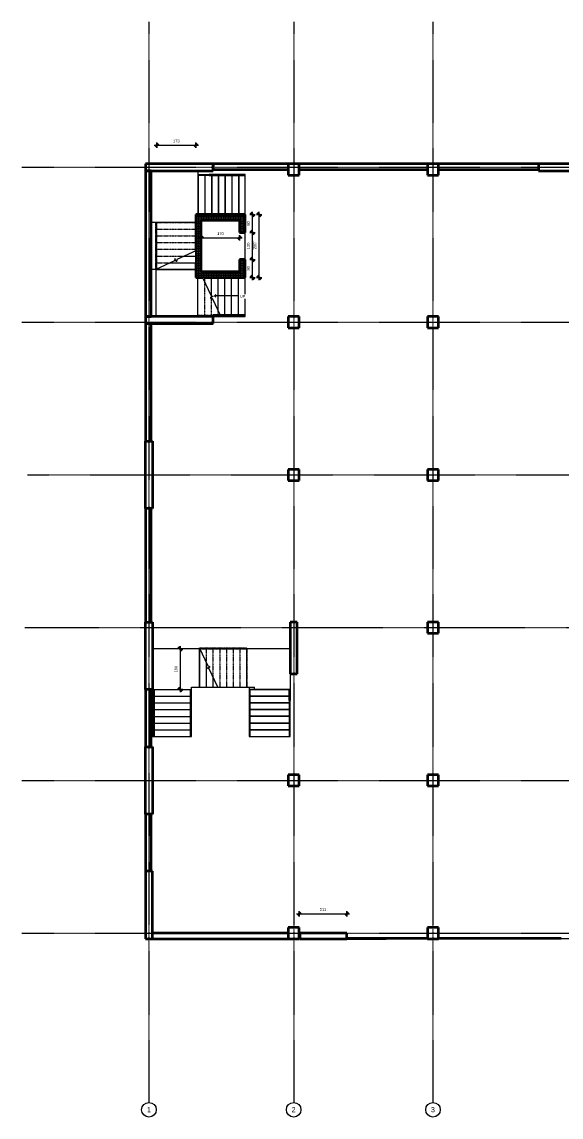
# Model space of a CAD drawing. Header units: millimetres. Extents: x -23378 to 32018, y -24665 to 24107.
# Drawn here: x -23378 to 616, y -24665 to 24107 of the extents above; entities that cross this region are included whole.
import ezdxf

# ---------------------------------------------------------------- set-up
doc = ezdxf.new("R2010")
doc.units = ezdxf.units.MM
doc.linetypes.add('Grid Line', pattern=[22.225, 12.7, -3.175, 3.175, -3.175])
doc.linetypes.add('Overhead', pattern=[3.96875, 2.38125, -1.5875])
for name, color, linetype, lineweight in [('A-ANNO-DIMS', 211, 'Continuous', 9), ('A-ANNO-DIMS-50', 211, 'Continuous', 9), ('A-COLS', 52, 'Continuous', 18), ('A-FLOR', 192, 'Continuous', 18), ('A-FLOR-HRAL', 11, 'Continuous', 18), ('A-GLAZ-CURT', 52, 'Continuous', 18), ('A-WALL', 113, 'Continuous', 18), ('A-WALL-PATT', 111, 'Continuous', 35), ('I-WALL', 2, 'Continuous', 18), ('S-GRID', 1, 'Continuous', 9), ('S-GRID-IDEN', 1, 'Continuous', 9), ('S-STRS', 31, 'Continuous', 18), ('S-STRS-ANNO', 31, 'Continuous', 18), ('S-STRS-IDEN', 31, 'Continuous', 18), ('S-STRS-MBND', 31, 'Overhead', 18)]:
    doc.layers.add(name, color=color, linetype=linetype, lineweight=lineweight)
doc.styles.add('Arial', font='arial.ttf', dxfattribs={"height": 125})
doc.styles.add('Arial_1', font='arial.ttf', dxfattribs={"height": 225})
doc.dimstyles.new('Diagonal_-_2_5mm_Arial', dxfattribs={"dimscale": 304.8, "dimtxt": 127.532425, "dimasz": 0.492126, "dimexe": 0.393701, "dimexo": 0.0625, "dimgap": 0.287073, "dimtad": 1, "dimdec": 0, "dimlfac": 0.1, "dimzin": 0, "dimdsep": 46, "dimtxsty": 'Arial', "dimblk1": 'OBLIQUE', "dimblk2": 'OBLIQUE', "dimsah": 1, "dimcen": 0.09, "dimdle": 0.393701, "dimazin": 0, "dimtfac": 1, "dimtdec": 4, "dimtix": 1, "dimtmove": 0, "dimatfit": 3, "dimfxl": 0.393701, "dimfxlon": 1, "dimtvp": 1, "dimtfill": 1, "dimtolj": 1, "dimtzin": 0, "dimarcsym": 2})
pattern_1 = [(0, (0, 0), (0, 75), []), (90, (0, 0), (-75, 5e-15), [])]

# ---------------------------------------------------------------- blocks, each defined once
blk = doc.blocks.new('Top Rail Type - Top Rail_Internal_-365297-Bodrumi')
at = {"layer": 'A-FLOR-HRAL'}
for p, q in [((-14874, 11081), (-14874, 11031)), ((-14874, 11081), (-13444, 11081)), ((-14874, 11031), (-13444, 11031)), ((-13444, 11031), (-13444, 11081))]:
    blk.add_line(p, q, dxfattribs=at)
blk = doc.blocks.new('Assembled Stair - ___-366060-Bodrumi')
at = {"layer": 'S-STRS'}
for p, q in [((-15544, 17311), (-15050, 17311)), ((-15050, 17261), (-15544, 17261)), ((-15050, 17311), (-15050, 17261)), ((-13444, 17311), (-15050, 17311)), ((-15050, 17261), (-13444, 17261)), ((-13444, 17261), (-13444, 17311))]:
    blk.add_line(p, q, dxfattribs=at)
blk = doc.blocks.new('Assembled Stair - Run_Internal_-366017-Bodrumi')
at = {"layer": 'S-STRS'}
for p, q in [((-15532, 17261), (-15544, 17261)), ((-15532, 17261), (-15532, 15531)), ((-15244, 17261), (-15244, 15531)), ((-15244, 17261), (-15244, 15531)), ((-15232, 17261), (-15232, 15531)), ((-14944, 17261), (-14944, 15531)), ((-14944, 17261), (-14944, 15531)), ((-14932, 17261), (-14932, 15531)), ((-14644, 17261), (-14644, 15531)), ((-14644, 17261), (-14644, 15531)), ((-14632, 17261), (-14632, 15531)), ((-14344, 17261), (-14344, 15531)), ((-14344, 17261), (-14344, 15531)), ((-14332, 17261), (-14332, 15531)), ((-14044, 17261), (-14044, 15531)), ((-14044, 17261), (-14044, 15531)), ((-14032, 17261), (-14032, 15531)), ((-13744, 17261), (-13744, 15531)), ((-13744, 17261), (-13744, 15531)), ((-13732, 17261), (-13732, 15531)), ((-15544, 15531), (-15532, 15531)), ((-15244, 15531), (-15532, 15531)), ((-15244, 15531), (-15232, 15531)), ((-14944, 15531), (-15232, 15531)), ((-14944, 15531), (-14932, 15531)), ((-14644, 15531), (-14932, 15531)), ((-14644, 15531), (-14632, 15531)), ((-14344, 15531), (-14632, 15531)), ((-14344, 15531), (-14332, 15531)), ((-14044, 15531), (-14332, 15531)), ((-14044, 15531), (-14032, 15531)), ((-13744, 15531), (-14032, 15531)), ((-13744, 15531), (-13732, 15531)), ((-13444, 15531), (-13732, 15531))]:
    blk.add_line(p, q, dxfattribs=at)
blk = doc.blocks.new('Assembled Stair - ___-366016-Bodrumi')
blk.add_blockref('Assembled Stair - Run_Internal_-366017-Bodrumi', (0, 0))
blk = doc.blocks.new('Non-Monolithic Run - Run_Internal_-366017-Bodrumi')
at = {"layer": 'S-STRS'}
for p, q in [((-15532, 17261), (-15544, 17261)), ((-15532, 17261), (-15532, 15531)), ((-15244, 17261), (-15244, 15531)), ((-15244, 17261), (-15244, 15531)), ((-15232, 17261), (-15232, 15531)), ((-14944, 17261), (-14944, 15531)), ((-14944, 17261), (-14944, 15531)), ((-14932, 17261), (-14932, 15531)), ((-14644, 17261), (-14644, 15531)), ((-14644, 17261), (-14644, 15531)), ((-14632, 17261), (-14632, 15531)), ((-14344, 17261), (-14344, 15531)), ((-14344, 17261), (-14344, 15531)), ((-14332, 17261), (-14332, 15531)), ((-14044, 17261), (-14044, 15531)), ((-14044, 17261), (-14044, 15531)), ((-14032, 17261), (-14032, 15531)), ((-13744, 17261), (-13744, 15531)), ((-13744, 17261), (-13744, 15531)), ((-13732, 17261), (-13732, 15531)), ((-15544, 15531), (-15532, 15531)), ((-15244, 15531), (-15532, 15531)), ((-15244, 15531), (-15232, 15531)), ((-14944, 15531), (-15232, 15531)), ((-14944, 15531), (-14932, 15531)), ((-14644, 15531), (-14932, 15531)), ((-14644, 15531), (-14632, 15531)), ((-14344, 15531), (-14632, 15531)), ((-14344, 15531), (-14332, 15531)), ((-14044, 15531), (-14332, 15531)), ((-14044, 15531), (-14032, 15531)), ((-13744, 15531), (-14032, 15531)), ((-13744, 15531), (-13732, 15531)), ((-13444, 15531), (-13732, 15531))]:
    blk.add_line(p, q, dxfattribs=at)
blk = doc.blocks.new('Assembled Stair - ___-371876-Bodrumi')
at = {"layer": 'S-STRS'}
for p, q in [((-11485, -6112), (-11485, -5618)), ((-11435, -5618), (-11435, -6112)), ((-11435, -6112), (-11485, -6112)), ((-11485, -6112), (-11485, -7718)), ((-11435, -7718), (-11435, -6112)), ((-11485, -7718), (-11435, -7718))]:
    blk.add_line(p, q, dxfattribs=at)
blk = doc.blocks.new('Assembled Stair - Run_Internal_-371859-Bodrumi')
at = {"layer": 'S-STRS'}
for p, q in [((-13215, -5618), (-13215, -5631)), ((-13025, -5618), (-13215, -5618)), ((-11485, -5631), (-13215, -5631)), ((-13215, -5918), (-13215, -5631)), ((-11485, -5631), (-11485, -5618)), ((-11485, -5918), (-13215, -5918)), ((-13215, -5918), (-13215, -5931)), ((-11485, -5918), (-13215, -5918)), ((-11485, -5931), (-13215, -5931)), ((-13215, -6218), (-13215, -5931)), ((-11485, -6218), (-13215, -6218)), ((-13215, -6218), (-13215, -6231)), ((-11485, -6218), (-13215, -6218)), ((-11485, -6231), (-13215, -6231)), ((-13215, -6518), (-13215, -6231)), ((-11485, -6518), (-13215, -6518)), ((-13215, -6518), (-13215, -6531)), ((-11485, -6518), (-13215, -6518)), ((-11485, -6531), (-13215, -6531)), ((-13215, -6818), (-13215, -6531)), ((-11485, -6818), (-13215, -6818)), ((-13215, -6818), (-13215, -6831)), ((-11485, -6818), (-13215, -6818)), ((-11485, -6831), (-13215, -6831)), ((-13215, -7118), (-13215, -6831)), ((-11485, -7118), (-13215, -7118)), ((-13215, -7118), (-13215, -7131)), ((-11485, -7118), (-13215, -7118)), ((-11485, -7131), (-13215, -7131)), ((-13215, -7418), (-13215, -7131)), ((-11485, -7418), (-13215, -7418)), ((-13215, -7418), (-13215, -7431)), ((-11485, -7418), (-13215, -7418)), ((-11485, -7431), (-13215, -7431)), ((-13215, -7718), (-13215, -7431))]:
    blk.add_line(p, q, dxfattribs=at)
blk = doc.blocks.new('Assembled Stair - ___-371858-Bodrumi')
blk.add_blockref('Assembled Stair - Run_Internal_-371859-Bodrumi', (0, 0))
blk = doc.blocks.new('Non-Monolithic Run - Run_Internal_-371859-Bodrumi')
at = {"layer": 'S-STRS'}
for p, q in [((-13215, -5618), (-13215, -5631)), ((-13025, -5618), (-13215, -5618)), ((-11485, -5631), (-13215, -5631)), ((-13215, -5918), (-13215, -5631)), ((-11485, -5631), (-11485, -5618)), ((-11485, -5918), (-13215, -5918)), ((-13215, -5918), (-13215, -5931)), ((-11485, -5918), (-13215, -5918)), ((-11485, -5931), (-13215, -5931)), ((-13215, -6218), (-13215, -5931)), ((-11485, -6218), (-13215, -6218)), ((-13215, -6218), (-13215, -6231)), ((-11485, -6218), (-13215, -6218)), ((-11485, -6231), (-13215, -6231)), ((-13215, -6518), (-13215, -6231)), ((-11485, -6518), (-13215, -6518)), ((-13215, -6518), (-13215, -6531)), ((-11485, -6518), (-13215, -6518)), ((-11485, -6531), (-13215, -6531)), ((-13215, -6818), (-13215, -6531)), ((-11485, -6818), (-13215, -6818)), ((-13215, -6818), (-13215, -6831)), ((-11485, -6818), (-13215, -6818)), ((-11485, -6831), (-13215, -6831)), ((-13215, -7118), (-13215, -6831)), ((-11485, -7118), (-13215, -7118)), ((-13215, -7118), (-13215, -7131)), ((-11485, -7118), (-13215, -7118)), ((-11485, -7131), (-13215, -7131)), ((-13215, -7418), (-13215, -7131)), ((-11485, -7418), (-13215, -7418)), ((-13215, -7418), (-13215, -7431)), ((-11485, -7418), (-13215, -7418)), ((-11485, -7431), (-13215, -7431)), ((-13215, -7718), (-13215, -7431))]:
    blk.add_line(p, q, dxfattribs=at)
blk = doc.blocks.new('M_Rectangular Column - 300x30-366921-Bodrumi')
at = {"layer": 'A-COLS', "lineweight": 35}
for p, q in [((1500, 150), (-1500, 150)), ((-1500, 150), (-1500, -150)), ((1500, -150), (1500, 150)), ((-1500, -150), (1500, -150))]:
    blk.add_line(p, q, dxfattribs=at)
blk = doc.blocks.new('M_Rectangular Column - 300x30-366927-Bodrumi')
at = {"layer": 'A-COLS', "lineweight": 35}
for p, q in [((-1500, 150), (1500, 150)), ((-1500, -150), (-1500, 150)), ((1500, 150), (1500, -150)), ((1500, -150), (-1500, -150))]:
    blk.add_line(p, q, dxfattribs=at)
blk = doc.blocks.new('M_Rectangular Column - 50x50-366923-Bodrumi')
at = {"layer": 'A-COLS', "lineweight": 35}
for p, q in [((250, 250), (-250, 250)), ((-250, 250), (-250, -250)), ((250, -250), (250, 250)), ((-250, -250), (250, -250))]:
    blk.add_line(p, q, dxfattribs=at)
blk = doc.blocks.new('M_Rectangular Column - 230x30-366926-Bodrumi')
at = {"layer": 'A-COLS', "lineweight": 35}
for p, q in [((1150, 150), (-1150, 150)), ((-1150, 150), (-1150, -150)), ((1150, -150), (1150, 150)), ((-1150, -150), (1150, -150))]:
    blk.add_line(p, q, dxfattribs=at)
blk = doc.blocks.new('System Panel - Glazed-370503-Bodrumi')
at = {"layer": 'A-GLAZ-CURT', "lineweight": 25}
for p, q in [((915, 49), (-915, 49)), ((-915, 24), (915, 24)), ((915, 24), (915, 49))]:
    blk.add_line(p, q, dxfattribs=at)
blk = doc.blocks.new('System Panel - Glazed-V1-Bodrumi')
at = {"layer": 'A-GLAZ-CURT', "lineweight": 25}
for p, q in [((915, 49), (-915, 49)), ((-915, 49), (-915, 24)), ((-915, 24), (915, 24)), ((915, 24), (915, 49))]:
    blk.add_line(p, q, dxfattribs=at)
blk = doc.blocks.new('System Panel - Glazed-370507-Bodrumi')
at = {"layer": 'A-GLAZ-CURT', "lineweight": 25}
for p, q in [((895, 49), (-895, 49)), ((-895, 49), (-895, 25)), ((-895, 25), (895, 25))]:
    blk.add_line(p, q, dxfattribs=at)
blk = doc.blocks.new('System Panel - Glazed-370508-Bodrumi')
at = {"layer": 'A-GLAZ-CURT', "lineweight": 25}
for p, q in [((880, 50), (-880, 50)), ((-880, 50), (-880, 25)), ((-880, 25), (880, 25)), ((880, 25), (880, 50))]:
    blk.add_line(p, q, dxfattribs=at)
blk = doc.blocks.new('Top Rail Type - Top Rail_Internal_-371806-Bodrumi')
at = {"layer": 'A-FLOR-HRAL'}
for p, q in [((-17525, -5618), (-17475, -5618)), ((-17525, -7718), (-17525, -5618)), ((-17475, -7718), (-17475, -5618)), ((-17525, -7718), (-17475, -7718))]:
    blk.add_line(p, q, dxfattribs=at)
blk = doc.blocks.new('Top Rail Type - Top Rail_Internal_-372436-Bodrumi')
at = {"layer": 'A-FLOR-HRAL'}
for p, q in [((-15876, -5618), (-15826, -5618)), ((-15876, -7718), (-15876, -5618)), ((-15826, -7718), (-15826, -5618)), ((-15876, -7718), (-15826, -7718))]:
    blk.add_line(p, q, dxfattribs=at)
blk = doc.blocks.new('Grid - M_Grid Head - Circle-24584-Bodrumi')
at = {"layer": 'S-GRID-IDEN'}
blk.add_circle((0, 0), 6.5, dxfattribs=at)
blk = doc.blocks.new('DIMBLOCK1-Bodrumi')
at = {"layer": 'A-ANNO-DIMS-50'}
for p, q in [((-15514, 14487), (-13574, 14487)), ((-15394, 14607), (-15394, 14367)), ((-15394, 14487), (-15394, 14607)), ((-13694, 14607), (-13694, 14367)), ((-13694, 14487), (-13694, 14607))]:
    blk.add_line(p, q, dxfattribs=at)
at = {"layer": 'A-ANNO-DIMS-50', "lineweight": 35}
for p, q in [((-15394, 14487), (-15469, 14412)), ((-15394, 14487), (-15319, 14562)), ((-13694, 14487), (-13769, 14412)), ((-13694, 14487), (-13619, 14562))]:
    blk.add_line(p, q, dxfattribs=at)
at = {"layer": 'A-ANNO-DIMS-50', "color": 0, "insert": (-14689, 14737), "char_height": 125, "width": 346.1, "attachment_point": 1, "line_spacing_factor": 0.941778, "style": 'Arial', "bg_fill": 3, "box_fill_scale": 1.25, "bg_fill_color": 256, "bg_fill_true_color": 13158600, "bg_fill_transparency": 0}
blk.add_mtext('170', dxfattribs=at)
blk = doc.blocks.new('_Oblique')
at = {"color": 0, "linetype": 'ByBlock', "lineweight": -2}
blk.add_line((-0.5, -0.5), (0.5, 0.5), dxfattribs=at)
blk = doc.blocks.new('DIMBLOCK2-Bodrumi')
at = {"layer": 'A-ANNO-DIMS-50'}
for p, q in [((-12821, 12611), (-12821, 15651)), ((-12941, 15531), (-12701, 15531)), ((-12821, 15531), (-12941, 15531)), ((-12941, 12731), (-12701, 12731)), ((-12821, 12731), (-12941, 12731))]:
    blk.add_line(p, q, dxfattribs=at)
at = {"layer": 'A-ANNO-DIMS-50', "lineweight": 35}
for p, q in [((-12821, 15531), (-12896, 15606)), ((-12821, 15531), (-12746, 15456)), ((-12821, 12731), (-12896, 12806)), ((-12821, 12731), (-12746, 12656))]:
    blk.add_line(p, q, dxfattribs=at)
at = {"layer": 'A-ANNO-DIMS-50', "color": 0, "insert": (-13071, 13986), "char_height": 125, "width": 346.1, "attachment_point": 1, "rotation": 90, "line_spacing_factor": 0.941778, "style": 'Arial', "bg_fill": 3, "box_fill_scale": 1.25, "bg_fill_color": 256, "bg_fill_true_color": 13158600, "bg_fill_transparency": 0}
blk.add_mtext('280', dxfattribs=at)
blk = doc.blocks.new('DIMBLOCK3-Bodrumi')
at = {"layer": 'A-ANNO-DIMS-50'}
for p, q in [((-13232, 13531), (-12992, 13531)), ((-13112, 13531), (-13232, 13531)), ((-13112, 12611), (-13112, 13531)), ((-13232, 12731), (-12992, 12731)), ((-13112, 12731), (-13232, 12731))]:
    blk.add_line(p, q, dxfattribs=at)
at = {"layer": 'A-ANNO-DIMS-50', "lineweight": 35}
for p, q in [((-13112, 13531), (-13187, 13606)), ((-13112, 13531), (-13037, 13456)), ((-13112, 12731), (-13187, 12806)), ((-13112, 12731), (-13037, 12656))]:
    blk.add_line(p, q, dxfattribs=at)
at = {"layer": 'A-ANNO-DIMS-50', "color": 0, "insert": (-13362, 13035), "char_height": 125, "width": 230.74, "attachment_point": 1, "rotation": 90, "line_spacing_factor": 0.941778, "style": 'Arial', "bg_fill": 3, "box_fill_scale": 1.25, "bg_fill_color": 256, "bg_fill_true_color": 13158600, "bg_fill_transparency": 0}
blk.add_mtext('80', dxfattribs=at)
blk = doc.blocks.new('DIMBLOCK4-Bodrumi')
at = {"layer": 'A-ANNO-DIMS-50'}
for p, q in [((-13232, 14731), (-12992, 14731)), ((-13112, 14731), (-13232, 14731)), ((-13112, 13531), (-13112, 14731)), ((-13232, 13531), (-12992, 13531)), ((-13112, 13531), (-13232, 13531))]:
    blk.add_line(p, q, dxfattribs=at)
at = {"layer": 'A-ANNO-DIMS-50', "lineweight": 35}
for p, q in [((-13112, 14731), (-13187, 14806)), ((-13112, 14731), (-13037, 14656)), ((-13112, 13531), (-13187, 13606)), ((-13112, 13531), (-13037, 13456))]:
    blk.add_line(p, q, dxfattribs=at)
at = {"layer": 'A-ANNO-DIMS-50', "color": 0, "insert": (-13362, 13986), "char_height": 125, "width": 346.1, "attachment_point": 1, "rotation": 90, "line_spacing_factor": 0.941778, "style": 'Arial', "bg_fill": 3, "box_fill_scale": 1.25, "bg_fill_color": 256, "bg_fill_true_color": 13158600, "bg_fill_transparency": 0}
blk.add_mtext('120', dxfattribs=at)
blk = doc.blocks.new('DIMBLOCK5-Bodrumi')
at = {"layer": 'A-ANNO-DIMS-50'}
for p, q in [((-13112, 14731), (-13112, 15651)), ((-13232, 15531), (-12992, 15531)), ((-13112, 15531), (-13232, 15531)), ((-13232, 14731), (-12992, 14731)), ((-13112, 14731), (-13232, 14731))]:
    blk.add_line(p, q, dxfattribs=at)
at = {"layer": 'A-ANNO-DIMS-50', "lineweight": 35}
for p, q in [((-13112, 15531), (-13187, 15606)), ((-13112, 15531), (-13037, 15456)), ((-13112, 14731), (-13187, 14806)), ((-13112, 14731), (-13037, 14656))]:
    blk.add_line(p, q, dxfattribs=at)
at = {"layer": 'A-ANNO-DIMS-50', "color": 0, "insert": (-13362, 15035), "char_height": 125, "width": 230.74, "attachment_point": 1, "rotation": 90, "line_spacing_factor": 0.941778, "style": 'Arial', "bg_fill": 3, "box_fill_scale": 1.25, "bg_fill_color": 256, "bg_fill_true_color": 13158600, "bg_fill_transparency": 0}
blk.add_mtext('80', dxfattribs=at)
blk = doc.blocks.new('DIMBLOCK6-Bodrumi')
at = {"layer": 'A-ANNO-DIMS-50'}
for p, q in [((-17494, 18618), (-15524, 18618)), ((-17374, 18498), (-17374, 18738)), ((-17374, 18618), (-17374, 18498)), ((-15644, 18498), (-15644, 18738)), ((-15644, 18618), (-15644, 18498))]:
    blk.add_line(p, q, dxfattribs=at)
at = {"layer": 'A-ANNO-DIMS-50', "lineweight": 35}
for p, q in [((-17374, 18618), (-17449, 18543)), ((-17374, 18618), (-17299, 18693)), ((-15644, 18618), (-15719, 18543)), ((-15644, 18618), (-15569, 18693))]:
    blk.add_line(p, q, dxfattribs=at)
at = {"layer": 'A-ANNO-DIMS-50', "color": 0, "insert": (-16654, 18867), "char_height": 125, "width": 346.1, "attachment_point": 1, "line_spacing_factor": 0.941778, "style": 'Arial', "bg_fill": 3, "box_fill_scale": 1.25, "bg_fill_color": 256, "bg_fill_true_color": 13158600, "bg_fill_transparency": 0}
blk.add_mtext('173', dxfattribs=at)
blk = doc.blocks.new('DIMBLOCK7-Bodrumi')
at = {"layer": 'A-ANNO-DIMS-50'}
for p, q in [((-11034, -15730), (-11034, -15490)), ((-8924, -15730), (-8924, -15490)), ((-11154, -15610), (-8804, -15610)), ((-11034, -15610), (-11034, -15730)), ((-8924, -15610), (-8924, -15730))]:
    blk.add_line(p, q, dxfattribs=at)
at = {"layer": 'A-ANNO-DIMS-50', "lineweight": 35}
for p, q in [((-11034, -15610), (-10959, -15535)), ((-8924, -15610), (-8849, -15535)), ((-11034, -15610), (-11109, -15685)), ((-8924, -15610), (-8999, -15685))]:
    blk.add_line(p, q, dxfattribs=at)
at = {"layer": 'A-ANNO-DIMS-50', "color": 0, "insert": (-10124, -15360), "char_height": 125, "width": 346.1, "attachment_point": 1, "line_spacing_factor": 0.941778, "style": 'Arial', "bg_fill": 3, "box_fill_scale": 1.25, "bg_fill_color": 256, "bg_fill_true_color": 13158600, "bg_fill_transparency": 0}
blk.add_mtext('211', dxfattribs=at)
blk = doc.blocks.new('DIMBLOCK8-Bodrumi')
at = {"layer": 'A-ANNO-DIMS-50'}
for p, q in [((-16218, -3818), (-16458, -3818)), ((-16338, -3698), (-16338, -5738)), ((-16338, -3818), (-16218, -3818)), ((-16218, -5618), (-16458, -5618)), ((-16338, -5618), (-16218, -5618))]:
    blk.add_line(p, q, dxfattribs=at)
at = {"layer": 'A-ANNO-DIMS-50', "lineweight": 35}
for p, q in [((-16338, -3818), (-16413, -3743)), ((-16338, -3818), (-16263, -3893)), ((-16338, -5618), (-16413, -5543)), ((-16338, -5618), (-16263, -5693))]:
    blk.add_line(p, q, dxfattribs=at)
at = {"layer": 'A-ANNO-DIMS-50', "color": 0, "insert": (-16588, -4862), "char_height": 125, "width": 346.1, "attachment_point": 1, "rotation": 90, "line_spacing_factor": 0.941778, "style": 'Arial', "bg_fill": 3, "box_fill_scale": 1.25, "bg_fill_color": 256, "bg_fill_true_color": 13158600, "bg_fill_transparency": 0}
blk.add_mtext('180', dxfattribs=at)

msp = doc.modelspace()

# ---------------------------------------------------------------- hatches: boundary and pattern name
at = {"layer": 'A-WALL-PATT', "lineweight": 18}
h = msp.add_hatch(dxfattribs=at)
h.set_pattern_fill('FP_1', color=256, style=0, pattern_type=2)
h.set_pattern_definition(pattern_1)
h.paths.add_polyline_path([(-13694.4, 15280.7), (-13694.4, 15530.7), (-15644.4, 15530.7), (-15644.4, 15280.7), (-14889.2, 15280.7)])
h = msp.add_hatch(dxfattribs=at)
h.set_pattern_fill('FP_1', color=256, style=0, pattern_type=2)
h.set_pattern_definition(pattern_1)
h.paths.add_polyline_path([(-15644.4, 12730.7), (-15394.4, 12730.7), (-15394.4, 15280.7), (-15644.4, 15280.7), (-15644.4, 13380.7)])
h = msp.add_hatch(dxfattribs=at)
h.set_pattern_fill('FP_1', color=256, style=0, pattern_type=2)
h.set_pattern_definition(pattern_1)
h.paths.add_polyline_path([(-13444.4, 14730.7), (-13444.4, 15530.7), (-13694.4, 15530.7), (-13694.4, 14730.7)])
h = msp.add_hatch(dxfattribs=at)
h.set_pattern_fill('FP_1', color=256, style=0, pattern_type=2)
h.set_pattern_definition(pattern_1)
h.paths.add_polyline_path([(-13444.4, 12980.7), (-13444.4, 13530.7), (-13694.4, 13530.7), (-13694.4, 12980.7)])
h = msp.add_hatch(dxfattribs=at)
h.set_pattern_fill('FP_1', color=256, style=0, pattern_type=2)
h.set_pattern_definition(pattern_1)
h.paths.add_polyline_path([(-13444.4, 12730.7), (-13444.4, 12980.7), (-15394.4, 12980.7), (-15394.4, 12730.7), (-15244.4, 12730.7)])

# ---------------------------------------------------------------- linework, layer by layer
at = {"layer": 'A-COLS', "lineweight": 35}
for p, q in [((-14874.4, 17780.7), (-17874.4, 17780.7)), ((-17874.4, 17780.7), (-17874.4, 17480.7)), ((-14874.4, 17480.7), (-14874.4, 17780.7)), ((-17874.4, 17480.7), (-14874.4, 17480.7)), ((-14874.4, 10980.7), (-17874.4, 10980.7)), ((-17874.4, 10980.7), (-17874.4, 10680.7)), ((-14874.4, 10680.7), (-14874.4, 10980.7)), ((-17874.4, 10680.7), (-14874.4, 10680.7))]:
    msp.add_line(p, q, dxfattribs=at)
at = {"layer": 'A-FLOR'}
for p, q in [((-17874.4, -16719.3), (-17874.4, 17780.7)), ((-17874.4, 17780.7), (20125.6, 17780.7)), ((-17624.4, 17480.7), (-15544.4, 17480.7)), ((-15544.4, 17480.7), (-15544.4, 15530.7)), ((-13444.4, 11081.1), (-13444.4, 17260.7)), ((-15644.4, 15180.7), (-17624.4, 15180.7)), ((-17424.4, 15180.7), (-17424.4, 10980.7)), ((-17424.4, 13080.7), (-17624.4, 13080.7)), ((-15644.4, 13080.7), (-17374.4, 13080.7)), ((-15544.4, 10980.7), (-15544.4, 12730.7)), ((-17624.4, 10980.7), (-13444.4, 10980.7)), ((-13444.4, 10980.7), (-13444.4, 11031.1)), ((-17574.4, -3818.1), (-17574.4, -7718.1)), ((-11434.4, -3818.1), (-17574.4, -3818.1)), ((-15475.3, -5518.1), (-15475.3, -3818.1)), ((-13375.3, -5518.1), (-13375.3, -3818.1)), ((-11434.4, -3818.1), (-11434.4, -5618.1)), ((-17574.4, -5618.1), (-17524.9, -5618.1)), ((-17474.9, -5618.1), (-15875.7, -5618.1)), ((-15825.7, -5518.1), (-13025.3, -5518.1)), ((-15825.7, -7718.1), (-15825.7, -5518.1)), ((-15825.3, -5618.1), (-15825.3, -5518.1)), ((-13265.3, -5518.1), (-13265.3, -7718.1)), ((-13025.3, -5618.1), (-13025.3, -5518.1)), ((-11434.4, -5618.1), (-13025.3, -5618.1)), ((-17574.4, -7718.1), (-15825.7, -7718.1)), ((-13265.3, -7718.1), (-11485.3, -7718.1)), ((20125.6, -16719.3), (-17874.4, -16719.3))]:
    msp.add_line(p, q, dxfattribs=at)
at = {"layer": 'A-WALL', "lineweight": 35}
for p, q in [((-11534.4, 17780.7), (-14874.4, 17780.7)), ((-14874.4, 17780.7), (-14874.4, 17530.7)), ((-5334.4, 17780.7), (-11034.4, 17780.7)), ((-384.4, 17780.7), (-4834.4, 17780.7)), ((-17874.4, 17480.7), (-17874.4, 10980.7)), ((-17624.4, 17480.7), (-17874.4, 17480.7)), ((-17624.4, 10980.7), (-17624.4, 17480.7)), ((-14874.4, 17530.7), (-11534.4, 17530.7)), ((-11034.4, 17530.7), (-5334.4, 17530.7)), ((-4834.4, 17530.7), (-384.4, 17530.7)), ((-17874.4, 10980.7), (-17624.4, 10980.7)), ((-17624.4, 10680.7), (-17874.4, 10680.7)), ((-17874.4, 10680.7), (-17874.4, 5430.7)), ((-17624.4, 5430.7), (-17624.4, 10680.7)), ((-17874.4, 2430.7), (-17874.4, -2619.3)), ((-17624.4, -2619.3), (-17624.4, 2430.7)), ((-17874.4, -5619.3), (-17874.4, -8169.3)), ((-17624.4, -8169.3), (-17624.4, -5619.3)), ((-17874.4, -11169.3), (-17874.4, -13719.3)), ((-17624.4, -13719.3), (-17624.4, -11169.3)), ((-11534.4, -16469.3), (-17574.4, -16469.3)), ((-8924.4, -16469.3), (-11004.4, -16469.3)), ((-11004.4, -16469.3), (-11004.4, -16719.3)), ((-8924.4, -16719.3), (-8924.4, -16469.3)), ((-17574.4, -16719.3), (-11534.4, -16719.3)), ((-11004.4, -16719.3), (-8924.4, -16719.3))]:
    msp.add_line(p, q, dxfattribs=at)
at = {"layer": 'I-WALL', "lineweight": 35}
for p, q in [((-13444.4, 15530.7), (-15644.4, 15530.7)), ((-15644.4, 15530.7), (-15644.4, 13910.7)), ((-15394.4, 15280.7), (-13694.4, 15280.7)), ((-15394.4, 12980.7), (-15394.4, 15280.7)), ((-13694.4, 15280.7), (-13694.4, 14730.7)), ((-13444.4, 14730.7), (-13444.4, 15530.7)), ((-13694.4, 14730.7), (-13444.4, 14730.7)), ((-15644.4, 13380.7), (-15644.4, 12730.7)), ((-13694.4, 13530.7), (-13694.4, 12980.7)), ((-13444.4, 13530.7), (-13694.4, 13530.7)), ((-13444.4, 12730.7), (-13444.4, 13530.7)), ((-15644.4, 12730.7), (-15340.8, 12730.7)), ((-13694.4, 12980.7), (-15394.4, 12980.7)), ((-15244.4, 12730.7), (-13444.4, 12730.7))]:
    msp.add_line(p, q, dxfattribs=at)
at = {"layer": 'S-GRID', "linetype": 'Grid Line'}
for p, q in [((-17724.4, 24107.1), (-17724.4, -24015.2)), ((-11284.4, 24107.1), (-11284.4, -24015.2)), ((-5084.4, 24107.1), (-5084.4, -24015.2)), ((-23378.3, 17630.7), (24921.4, 17630.7)), ((-23378.3, 10730.7), (24921.4, 10730.7)), ((-23134.1, 3930.7), (25165.5, 3930.7)), ((-23242.6, -2869.3), (25057, -2869.3)), ((-23378.3, -9669.3), (24921.4, -9669.3)), ((-23378.3, -16469.3), (24921.4, -16469.3))]:
    msp.add_line(p, q, dxfattribs=at)
at = {"layer": 'S-STRS'}
for p, q in [((-15544.4, 17310.7), (-15050.1, 17310.7)), ((-15050.1, 17260.7), (-15544.4, 17260.7)), ((-15050.1, 17310.7), (-15050.1, 17260.7)), ((-13444.4, 17310.7), (-15050.1, 17310.7)), ((-15050.1, 17260.7), (-13444.4, 17260.7)), ((-13444.4, 17260.7), (-13444.4, 17310.7)), ((-16137.7, 13680.7), (-15644.4, 13680.7)), ((-15644.4, 13680.7), (-15644.4, 13910.7)), ((-15644.4, 13380.7), (-15644.4, 13680.7)), ((-16781.1, 13380.7), (-15644.4, 13380.7)), ((-15644.4, 13080.7), (-15644.4, 13380.7)), ((-17424.4, 13080.7), (-17374.4, 13080.7)), ((-17374.4, 13080.7), (-17374.4, 13104)), ((-17374.4, 13080.7), (-15644.4, 13080.7)), ((-15244.4, 12730.7), (-15340.8, 12730.7)), ((-15244.4, 12524), (-15244.4, 12730.7)), ((-14944.4, 11908.7), (-14944.4, 12730.7)), ((-14644.4, 11237.3), (-14644.4, 12730.7)), ((-14344.4, 11030.7), (-14344.4, 12730.7)), ((-14044.4, 11030.7), (-14044.4, 12730.7)), ((-13744.4, 11030.7), (-13744.4, 12730.7)), ((-13444.4, 11030.7), (-13444.4, 12730.7)), ((-14944.4, 11808.3), (-14944.4, 11850.2)), ((-14344.4, 11030.7), (-14548.1, 11030.7)), ((-13444.4, 10980.7), (-14524.7, 10980.7)), ((-14044.4, 11030.7), (-14344.4, 11030.7)), ((-13744.4, 11030.7), (-14044.4, 11030.7)), ((-13444.4, 11030.7), (-13744.4, 11030.7)), ((-13444.4, 10980.7), (-13444.4, 11030.7)), ((-15475.3, -3768.1), (-15475.3, -3818.1)), ((-15475.3, -3818.1), (-15452, -3818.1)), ((-15475.3, -3818.1), (-15475.3, -5518.1)), ((-15175.3, -4411.4), (-15175.3, -5518.1)), ((-14875.3, -5054.8), (-14875.3, -5518.1)), ((-17575.3, -7718.1), (-17575.3, -5619.3)), ((-17525.3, -5918.1), (-17525.3, -5618.1)), ((-15825.3, -5918.1), (-15825.3, -5618.1)), ((-15475.3, -5518.1), (-15175.3, -5518.1)), ((-15175.3, -5518.1), (-14875.3, -5518.1)), ((-14875.3, -5518.1), (-14659.2, -5518.1)), ((-11485.3, -6112.4), (-11485.3, -5618.1)), ((-11435.3, -5618.1), (-11435.3, -6112.4)), ((-17525.3, -6218.1), (-17525.3, -5918.1)), ((-17525.3, -6518.1), (-17525.3, -6218.1)), ((-17474.9, -5918.1), (-15875.7, -5918.1)), ((-17474.9, -6218.1), (-15875.7, -6218.1)), ((-15825.3, -6218.1), (-15825.3, -5918.1)), ((-15825.3, -6518.1), (-15825.3, -6218.1)), ((-11435.3, -6112.4), (-11485.3, -6112.4)), ((-11485.3, -6112.4), (-11485.3, -7718.1)), ((-11435.3, -7718.1), (-11435.3, -6112.4)), ((-17525.3, -6818.1), (-17525.3, -6518.1)), ((-17525.3, -7118.1), (-17525.3, -6818.1)), ((-17474.9, -6518.1), (-15875.7, -6518.1)), ((-17474.9, -6818.1), (-15875.7, -6818.1)), ((-15825.3, -6818.1), (-15825.3, -6518.1)), ((-15825.3, -7118.1), (-15825.3, -6818.1)), ((-17525.3, -7418.1), (-17525.3, -7118.1)), ((-17474.9, -7118.1), (-15875.7, -7118.1)), ((-15825.3, -7418.1), (-15825.3, -7118.1)), ((-17575.3, -7718.1), (-17525.3, -7718.1)), ((-17525.3, -7718.1), (-17525.3, -7418.1)), ((-17474.9, -7418.1), (-15875.7, -7418.1)), ((-17474.9, -7718.1), (-15875.7, -7718.1)), ((-15825.3, -7718.1), (-15825.3, -7418.1)), ((-11485.3, -7718.1), (-11435.3, -7718.1))]:
    msp.add_line(p, q, dxfattribs=at)
at = {"layer": 'S-STRS', "linetype": 'Overhead'}
for p, q in [((-16137.7, 13680.7), (-15644.4, 13680.7)), ((-16781.1, 13380.7), (-15644.4, 13380.7)), ((-17374.4, 13080.7), (-15644.4, 13080.7)), ((-15244.4, 12524), (-15244.4, 12730.7)), ((-14944.4, 11908.7), (-14944.4, 12730.7)), ((-14644.4, 11237.3), (-14644.4, 12730.7)), ((-14344.4, 11030.7), (-14344.4, 12730.7)), ((-14044.4, 11030.7), (-14044.4, 12730.7)), ((-13744.4, 11030.7), (-13744.4, 12730.7)), ((-13444.4, 11030.7), (-13444.4, 12730.7)), ((-14944.4, 11808.3), (-14944.4, 11850.2)), ((-15475.3, -3818.1), (-15475.3, -5518.1)), ((-15175.3, -4411.4), (-15175.3, -5518.1)), ((-14875.3, -5054.8), (-14875.3, -5518.1)), ((-17474.9, -5918.1), (-15875.7, -5918.1)), ((-17474.9, -6218.1), (-15875.7, -6218.1)), ((-17474.9, -6518.1), (-15875.7, -6518.1)), ((-17474.9, -6818.1), (-15875.7, -6818.1)), ((-17474.9, -7118.1), (-15875.7, -7118.1)), ((-17474.9, -7418.1), (-15875.7, -7418.1)), ((-17474.9, -7718.1), (-15875.7, -7718.1))]:
    msp.add_line(p, q, dxfattribs=at)
at = {"layer": 'S-STRS-ANNO'}
for p, q in [((-14806.1, 11905.7), (-14743.6, 11968.2)), ((-14644.4, 11905.7), (-14806.1, 11905.7)), ((-14806.1, 11905.7), (-14743.6, 11843.2)), ((-14344.4, 11905.7), (-14644.4, 11905.7)), ((-14044.4, 11905.7), (-14344.4, 11905.7)), ((-13744.4, 11905.7), (-14044.4, 11905.7)), ((-13444.4, 11905.7), (-13744.4, 11905.7))]:
    msp.add_line(p, q, dxfattribs=at)
at = {"layer": 'S-STRS-MBND'}
for p, q in [((-17374.4, 15180.7), (-17424.4, 15180.7)), ((-17424.4, 13080.7), (-17424.4, 15180.7)), ((-17374.4, 13104), (-17374.4, 15180.7)), ((-17374.4, 15180.7), (-15644.4, 15180.7)), ((-15644.4, 13910.7), (-15644.4, 15180.7)), ((-17374.4, 14880.7), (-15644.4, 14880.7)), ((-17374.4, 14880.7), (-15644.4, 14880.7)), ((-17374.4, 14580.7), (-15644.4, 14580.7)), ((-17374.4, 14580.7), (-15644.4, 14580.7)), ((-17374.4, 14280.7), (-15644.4, 14280.7)), ((-17374.4, 14280.7), (-15644.4, 14280.7)), ((-17374.4, 13980.7), (-15644.4, 13980.7)), ((-17374.4, 13980.7), (-15644.4, 13980.7)), ((-17374.4, 13680.7), (-16137.7, 13680.7)), ((-17374.4, 13680.7), (-16137.7, 13680.7)), ((-17374.4, 13380.7), (-16781.1, 13380.7)), ((-17374.4, 13380.7), (-16781.1, 13380.7)), ((-15544.4, 11030.7), (-15544.4, 12730.7)), ((-15340.8, 12730.7), (-15544.4, 12730.7)), ((-15244.4, 11030.7), (-15244.4, 12524)), ((-15244.4, 11030.7), (-15244.4, 12524)), ((-14944.4, 11850.2), (-14944.4, 11908.7)), ((-14944.4, 11850.2), (-14944.4, 11908.7)), ((-14944.4, 11030.7), (-14944.4, 11808.3)), ((-14944.4, 11030.7), (-14944.4, 11808.3)), ((-14644.4, 11030.7), (-14644.4, 11237.3)), ((-14644.4, 11030.7), (-14644.4, 11237.3)), ((-15544.4, 11030.7), (-15544.4, 10980.7)), ((-14548.1, 11030.7), (-15544.4, 11030.7)), ((-15075.9, 10980.7), (-15544.4, 10980.7)), ((-14524.7, 10980.7), (-14874.4, 10980.7)), ((-15475.3, -3768.1), (-13375.3, -3768.1)), ((-15452, -3818.1), (-13375.3, -3818.1)), ((-15175.3, -3818.1), (-15175.3, -4411.4)), ((-15175.3, -3818.1), (-15175.3, -4411.4)), ((-14875.3, -3818.1), (-14875.3, -5054.8)), ((-14875.3, -3818.1), (-14875.3, -5054.8)), ((-14575.3, -3818.1), (-14575.3, -5518.1)), ((-14575.3, -3818.1), (-14575.3, -5518.1)), ((-14275.3, -3818.1), (-14275.3, -5518.1)), ((-14275.3, -3818.1), (-14275.3, -5518.1)), ((-13975.3, -3818.1), (-13975.3, -5518.1)), ((-13975.3, -3818.1), (-13975.3, -5518.1)), ((-13675.3, -3818.1), (-13675.3, -5518.1)), ((-13675.3, -3818.1), (-13675.3, -5518.1)), ((-13375.3, -3818.1), (-13375.3, -3768.1)), ((-13375.3, -3818.1), (-13375.3, -5518.1)), ((-14659.2, -5518.1), (-13375.3, -5518.1))]:
    msp.add_line(p, q, dxfattribs=at)
at = {"layer": 'S-STRS-MBND', "linetype": 'Continuous'}
for p, q in [((-15644.4, 13910.7), (-16477.8, 13522.1)), ((-16591.1, 13469.3), (-17424.4, 13080.7)), ((-16567.4, 13566.5), (-16591.1, 13469.3)), ((-16501.4, 13424.9), (-16567.4, 13566.5)), ((-16477.8, 13522.1), (-16501.4, 13424.9)), ((-15340.8, 12730.7), (-14959.2, 11912.3)), ((-14862, 11888.7), (-15003.6, 11822.7)), ((-15003.6, 11822.7), (-14906.3, 11799)), ((-14959.2, 11912.3), (-14862, 11888.7)), ((-14906.3, 11799), (-14524.7, 10980.7)), ((-15093.7, -4586.4), (-15475.3, -3768.1)), ((-15138.1, -4676.1), (-14996.5, -4610.1)), ((-15040.8, -4699.7), (-15138.1, -4676.1)), ((-14996.5, -4610.1), (-15093.7, -4586.4)), ((-14659.2, -5518.1), (-15040.8, -4699.7))]:
    msp.add_line(p, q, dxfattribs=at)

# ---------------------------------------------------------------- block references
at = {"color": 253, "lineweight": 18}
for name in ['Non-Monolithic Run - Run_Internal_-366017-Bodrumi', 'Non-Monolithic Run - Run_Internal_-371859-Bodrumi']:
    msp.add_blockref(name, (0, 0), dxfattribs=at)
at = {"layer": 'A-COLS'}
for name, p in [('M_Rectangular Column - 50x50-366923-Bodrumi', (-11284.4, 17530.7)), ('M_Rectangular Column - 50x50-366923-Bodrumi', (-5084.4, 17530.7)), ('M_Rectangular Column - 300x30-366921-Bodrumi', (1115.6, 17630.7)), ('M_Rectangular Column - 50x50-366923-Bodrumi', (-11284.4, 10730.7)), ('M_Rectangular Column - 50x50-366923-Bodrumi', (-5084.4, 10730.7)), ('M_Rectangular Column - 50x50-366923-Bodrumi', (-11284.4, 3930.7)), ('M_Rectangular Column - 50x50-366923-Bodrumi', (-5084.4, 3930.7)), ('M_Rectangular Column - 50x50-366923-Bodrumi', (-5084.4, -2869.3)), ('M_Rectangular Column - 50x50-366923-Bodrumi', (-11284.4, -9669.3)), ('M_Rectangular Column - 50x50-366923-Bodrumi', (-5084.4, -9669.3)), ('M_Rectangular Column - 50x50-366923-Bodrumi', (-11284.4, -16469.3)), ('M_Rectangular Column - 50x50-366923-Bodrumi', (-5084.4, -16469.3))]:
    msp.add_blockref(name, p, dxfattribs=at)
for name, p, rotation in [('M_Rectangular Column - 300x30-366927-Bodrumi', (-17724.4, 3930.7), 90.0000000000001), ('M_Rectangular Column - 300x30-366927-Bodrumi', (-17724.4, -4119.3), 90.0000000000001), ('M_Rectangular Column - 230x30-366926-Bodrumi', (-11284.4, -3769.3), 89.9999999999999), ('M_Rectangular Column - 300x30-366927-Bodrumi', (-17724.4, -9669.3), 90.00000000000007), ('M_Rectangular Column - 300x30-366921-Bodrumi', (-17724.4, -15219.3), 89.9999999999999)]:
    msp.add_blockref(name, p, dxfattribs=dict(at, rotation=rotation))
at = {"layer": 'A-FLOR-HRAL'}
for name in ['Top Rail Type - Top Rail_Internal_-365297-Bodrumi', 'Top Rail Type - Top Rail_Internal_-371806-Bodrumi', 'Top Rail Type - Top Rail_Internal_-372436-Bodrumi']:
    msp.add_blockref(name, (0, 0), dxfattribs=at)
at = {"layer": 'A-GLAZ-CURT', "rotation": 180}
for name, p in [('System Panel - Glazed-370508-Bodrumi', (-8044.4, -16669.3)), ('System Panel - Glazed-370503-Bodrumi', (-6249.4, -16669.3)), ('System Panel - Glazed-370507-Bodrumi', (-3939.4, -16669.3)), ('System Panel - Glazed-V1-Bodrumi', (-2129.4, -16669.3)), ('System Panel - Glazed-370503-Bodrumi', (-299.4, -16669.3))]:
    msp.add_blockref(name, p, dxfattribs=at)
at = {"layer": 'S-GRID-IDEN', "xscale": 49.99999999999998, "yscale": 49.99999999999998, "zscale": 49.99999999999998, "rotation": 180}
for p in [(-17724.4, -24340.2), (-11284.4, -24340.2), (-5084.4, -24340.2)]:
    msp.add_blockref('Grid - M_Grid Head - Circle-24584-Bodrumi', p, dxfattribs=at)
at = {"layer": 'S-STRS'}
for name in ['Assembled Stair - ___-366060-Bodrumi', 'Assembled Stair - ___-366016-Bodrumi', 'Assembled Stair - ___-371858-Bodrumi', 'Assembled Stair - ___-371876-Bodrumi']:
    msp.add_blockref(name, (0, 0), dxfattribs=at)

# ---------------------------------------------------------------- texts
at = {"layer": 'S-GRID-IDEN', "char_height": 225, "width": 212.447, "attachment_point": 1, "style": 'Arial_1'}
for s, insert in [('1', (-17813.6, -24221.4)), ('2', (-11373.6, -24221.4)), ('3', (-5173.6, -24221.4))]:
    msp.add_mtext(s, dxfattribs=dict(at, insert=insert))

# ---------------------------------------------------------------- dimensions: what is measured, and where the dimension line sits
at = {"layer": 'A-ANNO-DIMS'}
dim = msp.add_linear_dim(base=(-12821.4, 15530.7), p1=(-12941.4, 12730.7), p2=(-12941.4, 15530.7), angle=90, dimstyle='Diagonal_-_2_5mm_Arial', override={"dimpost": '<>', "dimfxl": 2800}, dxfattribs=at)
dim.commit()
dim.dimension.update_dxf_attribs({"geometry": 'DIMBLOCK2-Bodrumi', "text_midpoint": (-12972.7, 14130.7)})

# ---------------------------------------------------------------- next in the draw order: texts
at = {"layer": 'S-STRS-IDEN', "insert": (-13685.7, 11944.9), "char_height": 125, "width": 289.597, "attachment_point": 1, "line_spacing_factor": 0.941778, "style": 'Arial', "bg_fill": 3, "box_fill_scale": 1.25, "bg_fill_color": 256, "bg_fill_true_color": 13158600, "bg_fill_transparency": 0}
msp.add_mtext('UP', dxfattribs=at)

# ---------------------------------------------------------------- next in the draw order: dimensions: what is measured, and where the dimension line sits
at = {"layer": 'A-ANNO-DIMS'}
for base, p1, p2, override, picture, middle in [((-15644.4, 18617.6), (-17374.4, 18497.6), (-15644.4, 18497.6), {"dimpost": '<>', "dimfxl": 1730}, 'DIMBLOCK6-Bodrumi', (-16509.4, 18769)), ((-13694.4, 14486.8), (-15394.4, 14606.8), (-13694.4, 14606.8), {"dimpost": '<>', "dimfxl": 1700}, 'DIMBLOCK1-Bodrumi', (-14544.4, 14638.1)), ((-8924.4, -15609.7), (-11034.4, -15729.7), (-8924.4, -15729.7), {"dimpost": '<>', "dimfxl": 2110}, 'DIMBLOCK7-Bodrumi', (-9979.4, -15459.4))]:
    dim = msp.add_linear_dim(base=base, p1=p1, p2=p2, dimstyle='Diagonal_-_2_5mm_Arial', override=override, dxfattribs=at)
    dim.commit()
    dim.dimension.update_dxf_attribs({"geometry": picture, "text_midpoint": middle})
for base, p1, p2, override, picture, middle in [((-13112, 13530.7), (-13232, 12730.7), (-13232, 13530.7), {"dimpost": '<>', "dimfxl": 800}, 'DIMBLOCK3-Bodrumi', (-13263.3, 13130.7)), ((-16338.3, -5618.1), (-16218.3, -3818.1), (-16218.3, -5618.1), {"dimpost": '<>', "dimfxl": 1800}, 'DIMBLOCK8-Bodrumi', (-16489.6, -4718.1))]:
    dim = msp.add_linear_dim(base=base, p1=p1, p2=p2, angle=90, dimstyle='Diagonal_-_2_5mm_Arial', override=override, dxfattribs=at)
    dim.commit()
    dim.dimension.update_dxf_attribs({"geometry": picture, "text_midpoint": middle})

# ---------------------------------------------------------------- next in the draw order: dimensions: what is measured, and where the dimension line sits
dim = msp.add_linear_dim(base=(-13112, 14730.7), p1=(-13232, 13530.7), p2=(-13232, 14730.7), angle=90, dimstyle='Diagonal_-_2_5mm_Arial', override={"dimpost": '<>', "dimfxl": 1200}, dxfattribs=at)
dim.commit()
dim.dimension.update_dxf_attribs({"geometry": 'DIMBLOCK4-Bodrumi', "text_midpoint": (-13263.3, 14130.7)})

# ---------------------------------------------------------------- next in the draw order: dimensions: what is measured, and where the dimension line sits
dim = msp.add_linear_dim(base=(-13112, 15530.7), p1=(-13232, 14730.7), p2=(-13232, 15530.7), angle=90, dimstyle='Diagonal_-_2_5mm_Arial', override={"dimpost": '<>', "dimfxl": 800}, dxfattribs=at)
dim.commit()
dim.dimension.update_dxf_attribs({"geometry": 'DIMBLOCK5-Bodrumi', "text_midpoint": (-13263.3, 15130.7)})

doc.saveas('drawing.dxf')
